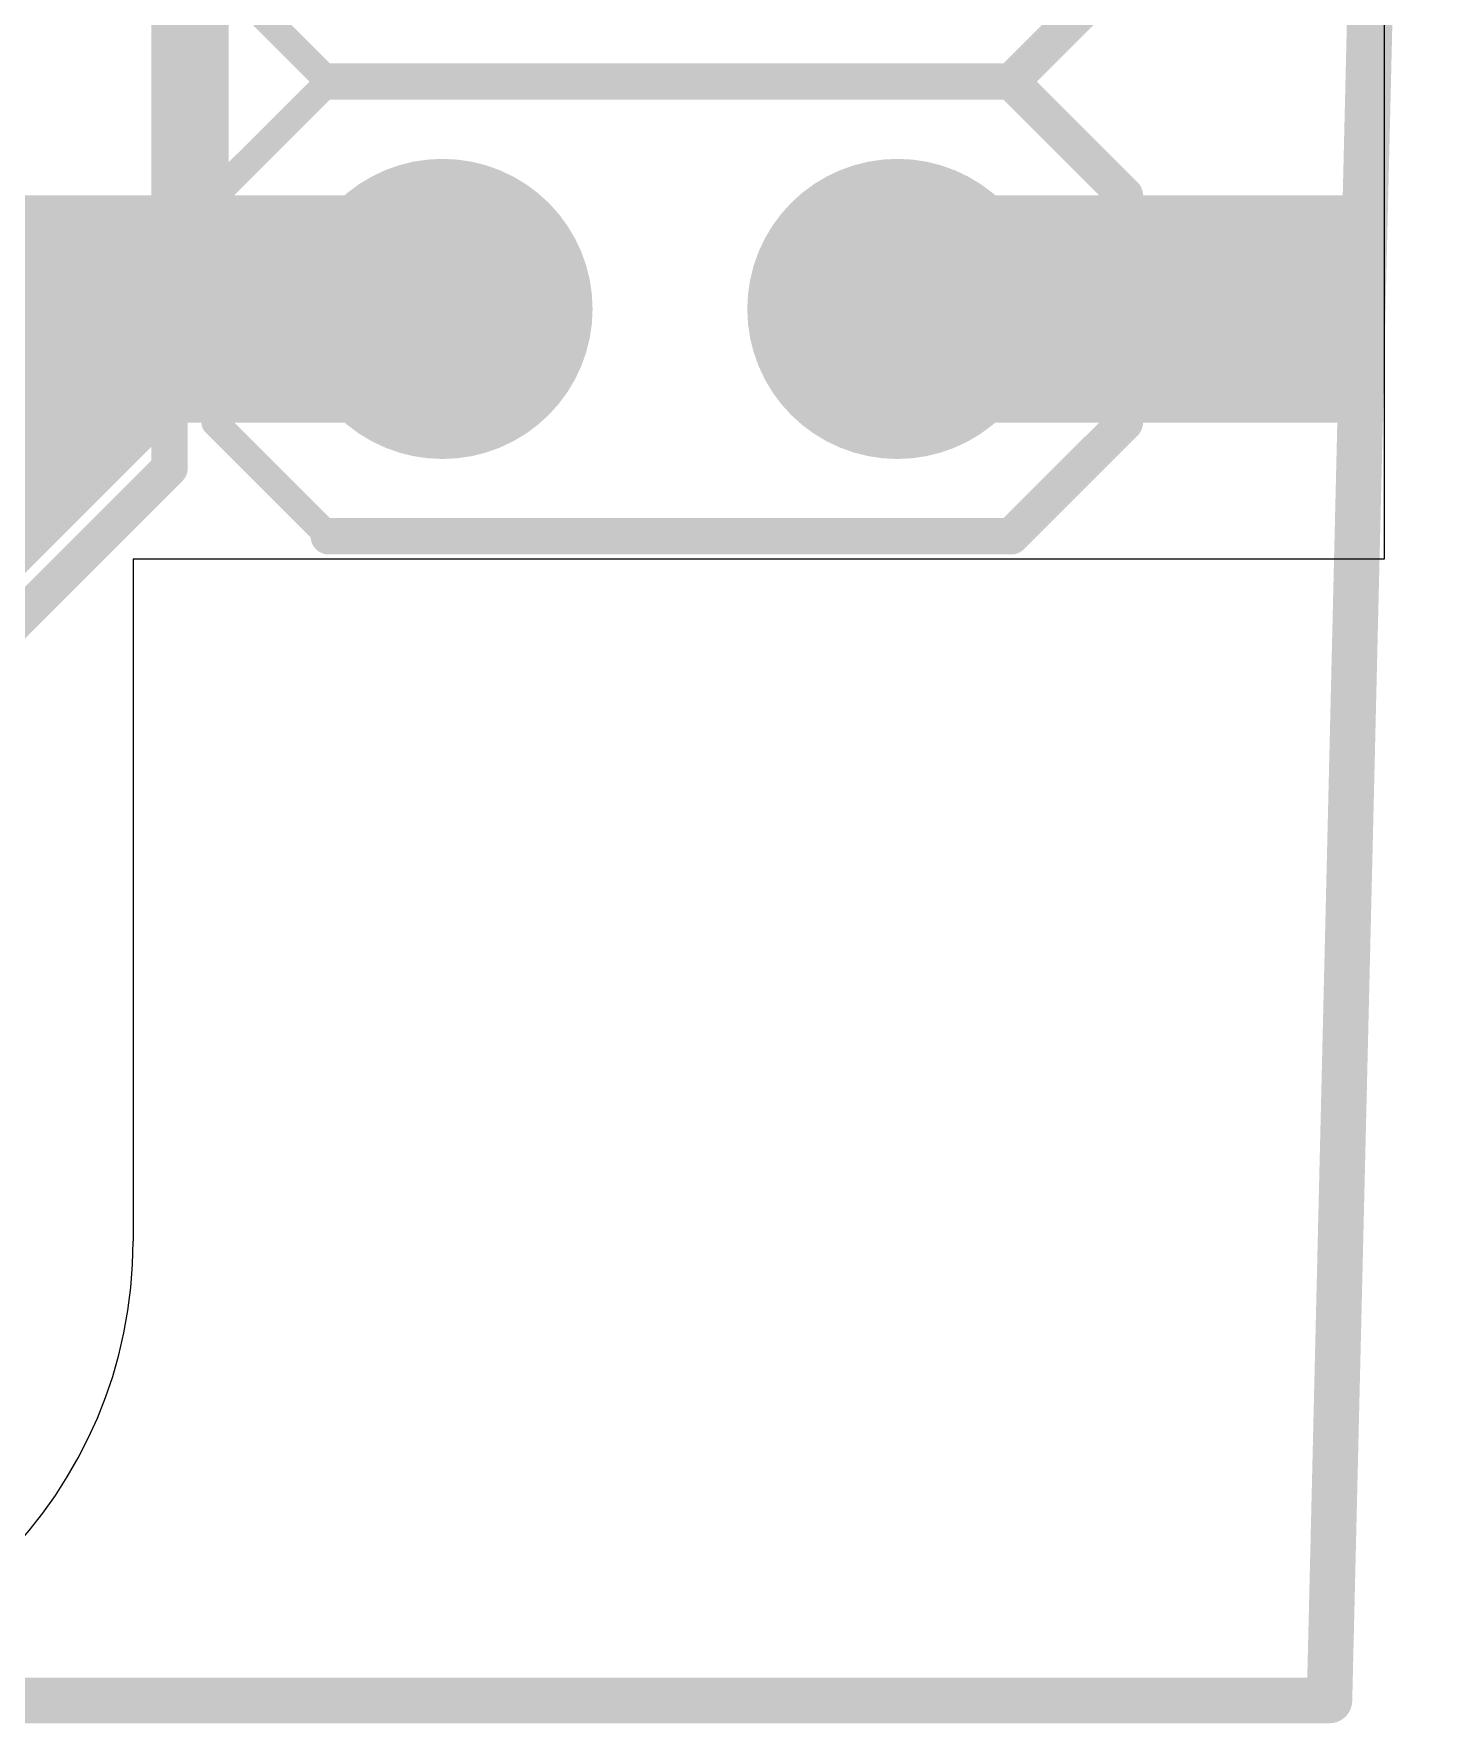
# Model space of a CAD drawing. Extents: x -0.3 to 20.4, y 0 to 21.5.
# Drawn here: x 12.53 to 20.4, y 0 to 9.44 of the extents above; entities that cross this region are included whole.
import ezdxf

# ---------------------------------------------------------------- set-up
doc = ezdxf.new("R2010")
doc.units = 0
for name, color, linetype in [('1', 12, 'CONTINUOUS'), ('16', 5, 'CONTINUOUS'), ('17', 110, 'CONTINUOUS'), ('20', 53, 'CONTINUOUS'), ('21', 40, 'CONTINUOUS')]:
    doc.layers.add(name, color=color, linetype=linetype)

# ---------------------------------------------------------------- blocks, each defined once
blk = doc.blocks.new('ROUNDP')
at = {"const_width": 0.5}
blk.add_lwpolyline([(0, -0.25, 1), (0, 0.25, 1), (0, -0.25)], format="xyb", dxfattribs=at)
blk = doc.blocks.new('RECT')
blk.add_solid([(-0.5, -0.5), (0.5, -0.5), (-0.5, 0.5), (0.5, 0.5)])

msp = doc.modelspace()

# ---------------------------------------------------------------- linework, layer by layer
at = {"layer": '1', "const_width": 0.4064}
for points in [[(13.4112, 7.6454), (13.4112, 13.7668)], [(8.3608, 2.595), (13.4112, 7.6454)]]:
    msp.add_lwpolyline(points, dxfattribs=at)
at = {"layer": '1', "const_width": 0.2032}
for points in [[(13.483, 7.5736, 1), (13.3394, 7.7172)], [(13.3096, 7.6454, 1), (13.5128, 7.6454)]]:
    msp.add_lwpolyline(points, format="xyb", dxfattribs=at)
at = {"layer": '16'}
for points, const_width in [([(19.7612, 0.127), (20.2692, 21.3614)], 0.254), ([(13.2842, 7.8994), (12.192, 6.8072)], 0.254), ([(14.8082, 7.8994), (13.2842, 7.8994)], 0.3048), ([(18.8722, 7.8994), (17.3482, 7.8994)], 0.4064), ([(-0.0508, 0.127), (19.7612, 0.127)], 0.254)]:
    msp.add_lwpolyline(points, dxfattribs=dict(at, const_width=const_width))
for points, const_width in [([(13.2842, 7.9756, 1), (13.2842, 7.8232)], 0.1524), ([(13.3291, 7.8545, 1), (13.2393, 7.9443)], 0.127), ([(14.8082, 7.8232, 1), (14.8082, 7.9756)], 0.1524), ([(17.3482, 8.001, 1), (17.3482, 7.7978)], 0.2032), ([(18.8722, 7.7978, 1), (18.8722, 8.001)], 0.2032), ([(19.6977, 0.1285, 1), (19.8247, 0.1255)], 0.127), ([(19.7612, 0.0635, 1), (19.7612, 0.1905)], 0.127)]:
    msp.add_lwpolyline(points, format="xyb", dxfattribs=dict(at, const_width=const_width))
at = {"layer": '20'}
for p, q in [((20.066, 18.542), (20.066, 6.5024)), ((20.066, 6.5024), (13.081, 6.5024)), ((13.081, 6.5024), (13.081, 2.6924))]:
    msp.add_line(p, q, dxfattribs=at)
msp.add_arc((10.541, 2.6924), 2.54, 270, 0, dxfattribs=at)
at = {"layer": '21'}
for points, const_width in [([(13.2842, 7.0104), (13.2842, 14.6304)], 0.2032), ([(13.5382, 9.8044), (14.1732, 9.1694)], 0.1524), ([(18.6182, 9.8044), (17.9832, 9.1694)], 0.2032), ([(17.9832, 9.1694), (14.1732, 9.1694)], 0.2032), ([(17.9832, 9.1694), (18.6182, 8.5344)], 0.2032), ([(14.1732, 9.1694), (13.5382, 8.5344)], 0.1524), ([(18.6182, 7.2644), (17.9832, 6.6294)], 0.2032), ([(13.5382, 7.2644), (14.1732, 6.6294)], 0.1524), ([(10.4902, 4.2164), (13.2842, 7.0104)], 0.2032), ([(17.9832, 6.6294), (14.1732, 6.6294)], 0.2032)]:
    msp.add_lwpolyline(points, dxfattribs=dict(at, const_width=const_width))
for points, const_width in [([(14.1732, 9.2202, 1), (14.1732, 9.1186)], 0.1016), ([(18.0191, 9.2053, 1), (17.9473, 9.1335)], 0.1016), ([(17.9473, 9.2053, 1), (18.0191, 9.1335)], 0.1016), ([(17.9832, 9.1186, 1), (17.9832, 9.2202)], 0.1016), ([(14.2001, 9.1425, 1), (14.1463, 9.1963)], 0.0762), ([(14.1463, 9.1425, 1), (14.2001, 9.1963)], 0.0762), ([(13.5113, 8.5613, 1), (13.5651, 8.5075)], 0.0762), ([(18.5823, 8.4985, 1), (18.6541, 8.5703)], 0.1016), ([(18.6541, 7.2285, 1), (18.5823, 7.3003)], 0.1016), ([(13.5651, 7.2913, 1), (13.5113, 7.2375)], 0.0762), ([(13.3201, 6.9745, 1), (13.2483, 7.0463)], 0.1016), ([(13.2334, 7.0104, 1), (13.335, 7.0104)], 0.1016), ([(14.1732, 6.6802, 1), (14.1732, 6.5786)], 0.1016), ([(17.9473, 6.6653, 1), (18.0191, 6.5935)], 0.1016), ([(17.9832, 6.5786, 1), (17.9832, 6.6802)], 0.1016), ([(14.1463, 6.6025, 1), (14.2001, 6.6563)], 0.0762)]:
    msp.add_lwpolyline(points, format="xyb", dxfattribs=dict(at, const_width=const_width))

# ---------------------------------------------------------------- block references
at = {"layer": '16', "xscale": 1.27, "yscale": 2.032, "rotation": 90}
for p in [(13.2842, 7.8994), (18.8722, 7.8994)]:
    msp.add_blockref('RECT', p, dxfattribs=at)
at = {"layer": '17', "xscale": 1.6764, "yscale": 1.6764, "rotation": 270}
for p in [(14.8082, 7.8994), (14.8082, 7.8994), (17.3482, 7.8994), (17.3482, 7.8994)]:
    msp.add_blockref('ROUNDP', p, dxfattribs=at)

doc.saveas('drawing.dxf')
